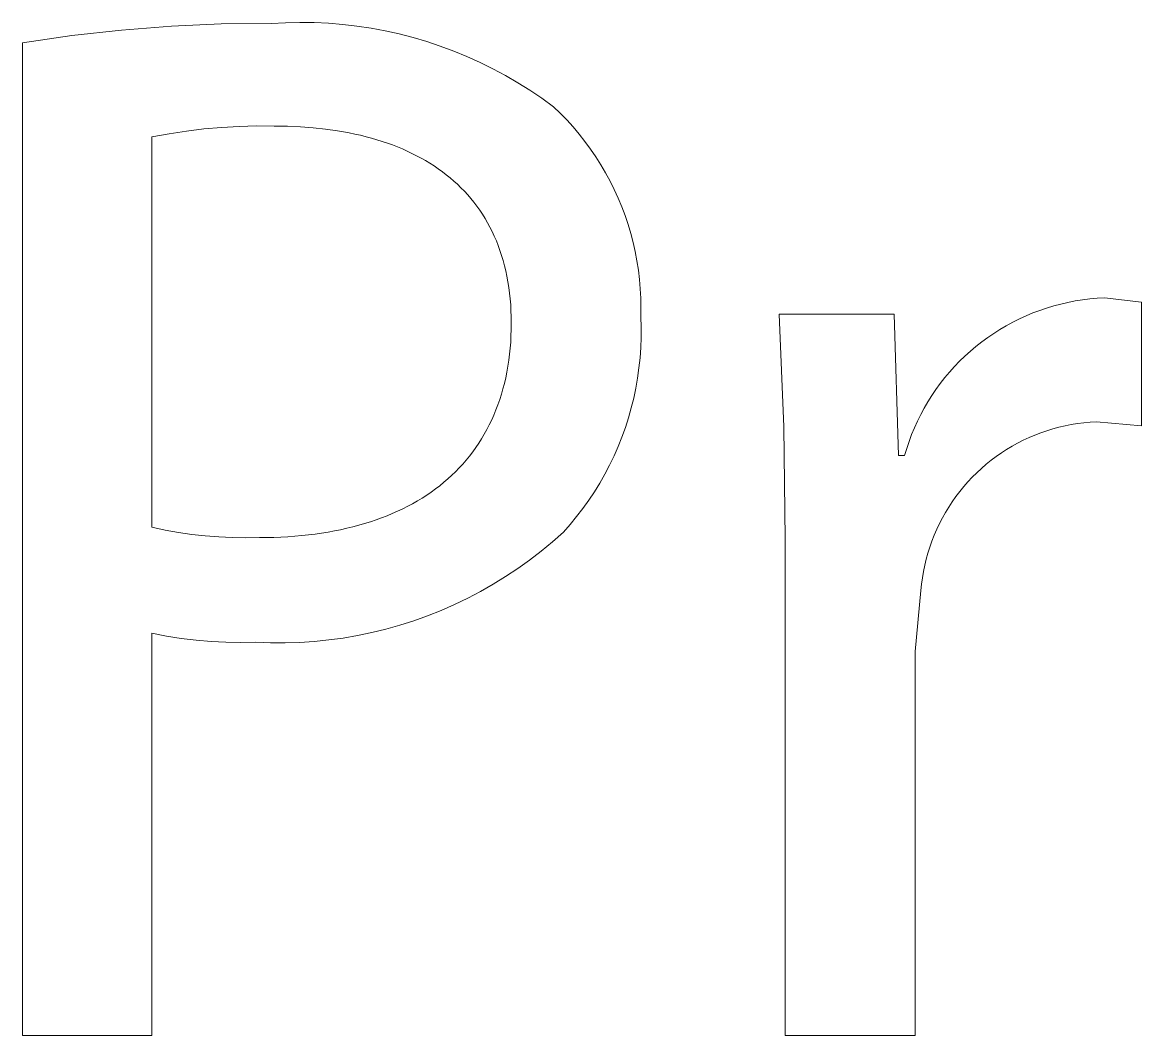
# Model space of a CAD drawing. Header units: millimetres. Extents: x -644 to 2279, y -276 to 1766.
# Drawn here: x 1348.46 to 1370.43, y -226.95 to -207.06 of the extents above; entities that cross this region are included whole.
import ezdxf

# ---------------------------------------------------------------- set-up
doc = ezdxf.new("R2010")
doc.units = ezdxf.units.MM
doc.header["$MEASUREMENT"] = 0
doc.layers.add('Domyślny', color=7, linetype='Continuous', true_color=0x000000)

msp = doc.modelspace()

# ---------------------------------------------------------------- linework, layer by layer
at = {"layer": 'Domyślny', "color": 18, "lineweight": 15, "true_color": 0x000000}
for p, q in [((1350.41, -207.211), (1351.389, -207.135)), ((1351.389, -207.135), (1352.369, -207.092)), ((1352.369, -207.092), (1353.35, -207.081)), ((1353.35, -207.081), (1353.631, -207.066)), ((1353.631, -207.066), (1353.911, -207.06)), ((1353.911, -207.06), (1354.192, -207.064)), ((1354.192, -207.064), (1354.473, -207.078)), ((1354.473, -207.078), (1354.753, -207.101)), ((1354.753, -207.101), (1355.032, -207.133)), ((1355.032, -207.133), (1355.31, -207.176)), ((1355.31, -207.176), (1355.586, -207.227)), ((1348.464, -207.461), (1349.435, -207.32)), ((1349.435, -207.32), (1350.41, -207.211)), ((1355.586, -207.227), (1355.86, -207.288)), ((1355.86, -207.288), (1356.132, -207.358)), ((1356.132, -207.358), (1356.402, -207.438)), ((1348.464, -226.946), (1348.464, -207.461)), ((1356.402, -207.438), (1356.668, -207.527)), ((1356.668, -207.527), (1356.932, -207.624)), ((1356.932, -207.624), (1357.191, -207.731)), ((1357.191, -207.731), (1357.448, -207.847)), ((1357.448, -207.847), (1357.7, -207.971)), ((1357.7, -207.971), (1357.947, -208.104)), ((1357.947, -208.104), (1358.19, -208.245)), ((1358.19, -208.245), (1358.428, -208.394)), ((1358.428, -208.394), (1358.661, -208.551)), ((1358.661, -208.551), (1358.888, -208.716)), ((1358.888, -208.716), (1359.021, -208.844)), ((1359.021, -208.844), (1359.15, -208.976)), ((1352.028, -209.151), (1351.685, -209.193)), ((1352.373, -209.121), (1352.028, -209.151)), ((1352.718, -209.101), (1352.373, -209.121)), ((1353.063, -209.093), (1352.718, -209.101)), ((1353.408, -209.096), (1353.063, -209.093)), ((1353.668, -209.1), (1353.408, -209.096)), ((1353.923, -209.111), (1353.668, -209.1)), ((1354.171, -209.129), (1353.923, -209.111)), ((1354.413, -209.155), (1354.171, -209.129)), ((1354.649, -209.188), (1354.413, -209.155)), ((1359.15, -208.976), (1359.274, -209.112)), ((1359.274, -209.112), (1359.393, -209.253)), ((1351.344, -209.246), (1351.004, -209.31)), ((1351.004, -209.31), (1351.004, -216.97)), ((1351.685, -209.193), (1351.344, -209.246)), ((1354.765, -209.208), (1354.649, -209.188)), ((1354.879, -209.229), (1354.765, -209.208)), ((1354.991, -209.252), (1354.879, -209.229)), ((1355.102, -209.277), (1354.991, -209.252)), ((1355.211, -209.304), (1355.102, -209.277)), ((1355.318, -209.333), (1355.211, -209.304)), ((1355.423, -209.364), (1355.318, -209.333)), ((1355.527, -209.396), (1355.423, -209.364)), ((1359.393, -209.253), (1359.507, -209.398)), ((1355.629, -209.431), (1355.527, -209.396)), ((1355.73, -209.467), (1355.629, -209.431)), ((1355.828, -209.505), (1355.73, -209.467)), ((1355.925, -209.545), (1355.828, -209.505)), ((1356.019, -209.587), (1355.925, -209.545)), ((1356.112, -209.631), (1356.019, -209.587)), ((1359.507, -209.398), (1359.617, -209.546)), ((1359.617, -209.546), (1359.721, -209.698)), ((1356.203, -209.677), (1356.112, -209.631)), ((1356.292, -209.724), (1356.203, -209.677)), ((1356.38, -209.774), (1356.292, -209.724)), ((1356.465, -209.825), (1356.38, -209.774)), ((1359.721, -209.698), (1359.82, -209.854)), ((1356.548, -209.878), (1356.465, -209.825)), ((1356.629, -209.934), (1356.548, -209.878)), ((1356.709, -209.991), (1356.629, -209.934)), ((1356.786, -210.05), (1356.709, -209.991)), ((1359.82, -209.854), (1359.913, -210.013)), ((1359.913, -210.013), (1360.001, -210.175)), ((1356.861, -210.111), (1356.786, -210.05)), ((1356.934, -210.174), (1356.861, -210.111)), ((1357.005, -210.238), (1356.934, -210.174)), ((1357.074, -210.305), (1357.005, -210.238)), ((1360.001, -210.175), (1360.083, -210.34)), ((1357.141, -210.374), (1357.074, -210.305)), ((1357.205, -210.444), (1357.141, -210.374)), ((1357.268, -210.517), (1357.205, -210.444)), ((1360.083, -210.34), (1360.16, -210.508)), ((1357.328, -210.591), (1357.268, -210.517)), ((1357.386, -210.667), (1357.328, -210.591)), ((1357.442, -210.746), (1357.386, -210.667)), ((1360.16, -210.508), (1360.23, -210.678)), ((1360.23, -210.678), (1360.295, -210.851)), ((1357.495, -210.826), (1357.442, -210.746)), ((1357.546, -210.908), (1357.495, -210.826)), ((1357.595, -210.992), (1357.546, -210.908)), ((1360.295, -210.851), (1360.354, -211.025)), ((1357.642, -211.078), (1357.595, -210.992)), ((1357.686, -211.166), (1357.642, -211.078)), ((1360.354, -211.025), (1360.407, -211.202)), ((1357.728, -211.256), (1357.686, -211.166)), ((1357.768, -211.348), (1357.728, -211.256)), ((1357.805, -211.441), (1357.768, -211.348)), ((1360.407, -211.202), (1360.453, -211.38)), ((1357.839, -211.537), (1357.805, -211.441)), ((1357.872, -211.635), (1357.839, -211.537)), ((1360.453, -211.38), (1360.494, -211.56)), ((1360.494, -211.56), (1360.528, -211.741)), ((1357.901, -211.734), (1357.872, -211.635)), ((1357.929, -211.836), (1357.901, -211.734)), ((1360.528, -211.741), (1360.556, -211.924)), ((1357.954, -211.94), (1357.929, -211.836)), ((1357.976, -212.045), (1357.954, -211.94)), ((1360.556, -211.924), (1360.578, -212.107)), ((1357.996, -212.153), (1357.976, -212.045)), ((1358.013, -212.262), (1357.996, -212.153)), ((1360.578, -212.107), (1360.593, -212.29)), ((1358.027, -212.373), (1358.013, -212.262)), ((1358.039, -212.487), (1358.027, -212.373)), ((1360.593, -212.29), (1360.602, -212.475)), ((1358.049, -212.602), (1358.039, -212.487)), ((1358.055, -212.719), (1358.049, -212.602)), ((1360.605, -212.659), (1360.601, -212.843)), ((1360.602, -212.475), (1360.605, -212.659)), ((1368.434, -212.714), (1368.57, -212.667)), ((1368.57, -212.667), (1368.708, -212.626)), ((1368.708, -212.626), (1368.848, -212.589)), ((1368.848, -212.589), (1368.989, -212.556)), ((1368.989, -212.556), (1369.131, -212.529)), ((1369.131, -212.529), (1369.273, -212.506)), ((1369.273, -212.506), (1369.416, -212.488)), ((1369.416, -212.488), (1369.56, -212.475)), ((1369.56, -212.475), (1369.704, -212.468)), ((1369.704, -212.468), (1370.434, -212.555)), ((1370.434, -212.555), (1370.434, -214.979)), ((1358.059, -212.839), (1358.055, -212.719)), ((1358.061, -212.96), (1358.059, -212.839)), ((1360.601, -212.843), (1360.608, -213.043)), ((1363.414, -214.997), (1363.32, -212.789)), ((1363.32, -212.789), (1365.578, -212.789)), ((1365.578, -212.789), (1365.665, -215.563)), ((1367.905, -212.945), (1368.034, -212.881)), ((1368.034, -212.881), (1368.165, -212.821)), ((1368.165, -212.821), (1368.299, -212.765)), ((1368.299, -212.765), (1368.434, -212.714)), ((1358.055, -213.212), (1358.059, -213.087)), ((1358.059, -213.087), (1358.061, -212.96)), ((1360.608, -213.043), (1360.608, -213.244)), ((1367.532, -213.165), (1367.654, -213.088)), ((1367.654, -213.088), (1367.778, -213.014)), ((1367.778, -213.014), (1367.905, -212.945)), ((1358.049, -213.335), (1358.055, -213.212)), ((1360.608, -213.244), (1360.601, -213.444)), ((1367.296, -213.332), (1367.413, -213.247)), ((1367.413, -213.247), (1367.532, -213.165)), ((1358.027, -213.576), (1358.039, -213.456)), ((1358.039, -213.456), (1358.049, -213.335)), ((1360.601, -213.444), (1360.588, -213.644)), ((1366.966, -213.612), (1367.073, -213.515)), ((1367.073, -213.515), (1367.183, -213.422)), ((1367.183, -213.422), (1367.296, -213.332)), ((1357.994, -213.81), (1358.012, -213.694)), ((1358.012, -213.694), (1358.027, -213.576)), ((1360.588, -213.644), (1360.567, -213.843)), ((1366.762, -213.816), (1366.862, -213.712)), ((1366.862, -213.712), (1366.966, -213.612)), ((1357.951, -214.036), (1357.974, -213.924)), ((1357.974, -213.924), (1357.994, -213.81)), ((1360.567, -213.843), (1360.539, -214.042)), ((1366.572, -214.034), (1366.665, -213.924)), ((1366.665, -213.924), (1366.762, -213.816)), ((1357.898, -214.254), (1357.926, -214.146)), ((1357.926, -214.146), (1357.951, -214.036)), ((1360.539, -214.042), (1360.505, -214.239)), ((1366.398, -214.264), (1366.483, -214.148)), ((1366.483, -214.148), (1366.572, -214.034)), ((1357.834, -214.466), (1357.867, -214.361)), ((1357.867, -214.361), (1357.898, -214.254)), ((1360.505, -214.239), (1360.464, -214.435)), ((1366.24, -214.506), (1366.317, -214.384)), ((1366.317, -214.384), (1366.398, -214.264)), ((1357.76, -214.669), (1357.798, -214.568)), ((1357.798, -214.568), (1357.834, -214.466)), ((1360.416, -214.63), (1360.361, -214.823)), ((1360.464, -214.435), (1360.416, -214.63)), ((1366.099, -214.758), (1366.167, -214.631)), ((1366.167, -214.631), (1366.24, -214.506)), ((1357.63, -214.96), (1357.676, -214.865)), ((1357.676, -214.865), (1357.719, -214.768)), ((1357.719, -214.768), (1357.76, -214.669)), ((1360.361, -214.823), (1360.3, -215.013)), ((1366.035, -214.887), (1366.099, -214.758)), ((1357.532, -215.145), (1357.582, -215.054)), ((1357.582, -215.054), (1357.63, -214.96)), ((1360.3, -215.013), (1360.232, -215.202)), ((1363.436, -217.207), (1363.414, -214.997)), ((1365.92, -215.152), (1365.975, -215.019)), ((1365.975, -215.019), (1366.035, -214.887)), ((1368.572, -215.076), (1368.455, -215.116)), ((1368.691, -215.039), (1368.572, -215.076)), ((1368.811, -215.007), (1368.691, -215.039)), ((1368.932, -214.979), (1368.811, -215.007)), ((1369.054, -214.954), (1368.932, -214.979)), ((1369.177, -214.935), (1369.054, -214.954)), ((1369.301, -214.919), (1369.177, -214.935)), ((1369.424, -214.908), (1369.301, -214.919)), ((1369.549, -214.901), (1369.424, -214.908)), ((1370.434, -214.979), (1369.549, -214.901)), ((1357.423, -215.322), (1357.478, -215.234)), ((1357.478, -215.234), (1357.532, -215.145)), ((1360.232, -215.202), (1360.158, -215.388)), ((1365.823, -215.424), (1365.869, -215.287)), ((1365.869, -215.287), (1365.92, -215.152)), ((1368.111, -215.262), (1368.001, -215.319)), ((1368.224, -215.21), (1368.111, -215.262)), ((1368.339, -215.161), (1368.224, -215.21)), ((1368.455, -215.116), (1368.339, -215.161)), ((1357.242, -215.573), (1357.305, -215.491)), ((1357.305, -215.491), (1357.365, -215.407)), ((1357.365, -215.407), (1357.423, -215.322)), ((1360.158, -215.388), (1360.078, -215.572)), ((1365.782, -215.563), (1365.823, -215.424)), ((1367.681, -215.511), (1367.579, -215.582)), ((1367.785, -215.443), (1367.681, -215.511)), ((1367.892, -215.379), (1367.785, -215.443)), ((1368.001, -215.319), (1367.892, -215.379)), ((1357.04, -215.806), (1357.11, -215.73)), ((1357.11, -215.73), (1357.177, -215.652)), ((1357.177, -215.652), (1357.242, -215.573)), ((1360.078, -215.572), (1359.991, -215.752)), ((1365.665, -215.563), (1365.782, -215.563)), ((1367.383, -215.735), (1367.289, -215.816)), ((1367.479, -215.657), (1367.383, -215.735)), ((1367.579, -215.582), (1367.479, -215.657)), ((1356.817, -216.021), (1356.894, -215.951)), ((1356.894, -215.951), (1356.968, -215.88)), ((1356.968, -215.88), (1357.04, -215.806)), ((1359.897, -215.93), (1359.798, -216.104)), ((1359.991, -215.752), (1359.897, -215.93)), ((1367.197, -215.901), (1367.109, -215.989)), ((1367.289, -215.816), (1367.197, -215.901)), ((1356.574, -216.219), (1356.657, -216.155)), ((1356.657, -216.155), (1356.738, -216.089)), ((1356.738, -216.089), (1356.817, -216.021)), ((1359.798, -216.104), (1359.693, -216.274)), ((1366.942, -216.173), (1366.863, -216.269)), ((1367.024, -216.079), (1366.942, -216.173)), ((1367.109, -215.989), (1367.024, -216.079)), ((1356.219, -216.454), (1356.311, -216.398)), ((1356.311, -216.398), (1356.401, -216.34)), ((1356.401, -216.34), (1356.488, -216.281)), ((1356.488, -216.281), (1356.574, -216.219)), ((1359.693, -216.274), (1359.582, -216.441)), ((1366.788, -216.368), (1366.716, -216.47)), ((1366.863, -216.269), (1366.788, -216.368)), ((1355.829, -216.657), (1355.93, -216.609)), ((1355.93, -216.609), (1356.028, -216.559)), ((1356.028, -216.559), (1356.125, -216.508)), ((1356.125, -216.508), (1356.219, -216.454)), ((1359.466, -216.604), (1359.343, -216.763)), ((1359.582, -216.441), (1359.466, -216.604)), ((1366.648, -216.574), (1366.583, -216.68)), ((1366.716, -216.47), (1366.648, -216.574)), ((1355.295, -216.864), (1355.406, -216.827)), ((1355.406, -216.827), (1355.515, -216.787)), ((1355.515, -216.787), (1355.622, -216.746)), ((1355.622, -216.746), (1355.726, -216.702)), ((1355.726, -216.702), (1355.829, -216.657)), ((1359.343, -216.763), (1359.216, -216.917)), ((1366.523, -216.789), (1366.465, -216.899)), ((1366.583, -216.68), (1366.523, -216.789)), ((1351.004, -216.97), (1351.265, -217.025)), ((1351.265, -217.025), (1351.526, -217.072)), ((1354.464, -217.066), (1354.589, -217.044)), ((1354.589, -217.044), (1354.711, -217.019)), ((1354.711, -217.019), (1354.832, -216.992)), ((1354.832, -216.992), (1354.951, -216.963)), ((1354.951, -216.963), (1355.068, -216.932)), ((1355.068, -216.932), (1355.182, -216.899)), ((1355.182, -216.899), (1355.295, -216.864)), ((1359.216, -216.917), (1359.083, -217.067)), ((1366.412, -217.011), (1366.363, -217.126)), ((1366.465, -216.899), (1366.412, -217.011)), ((1351.526, -217.072), (1351.79, -217.111)), ((1351.79, -217.111), (1352.054, -217.141)), ((1352.054, -217.141), (1352.319, -217.162)), ((1352.319, -217.162), (1352.585, -217.175)), ((1352.585, -217.175), (1352.851, -217.179)), ((1352.851, -217.179), (1353.116, -217.174)), ((1353.116, -217.174), (1353.4, -217.17)), ((1353.4, -217.17), (1353.677, -217.157)), ((1353.677, -217.157), (1353.947, -217.135)), ((1353.947, -217.135), (1354.079, -217.121)), ((1354.079, -217.121), (1354.209, -217.105)), ((1354.209, -217.105), (1354.338, -217.087)), ((1354.338, -217.087), (1354.464, -217.066)), ((1358.869, -217.257), (1358.648, -217.44)), ((1359.083, -217.067), (1358.869, -217.257)), ((1363.436, -226.95), (1363.436, -217.207)), ((1366.317, -217.241), (1366.276, -217.359)), ((1366.363, -217.126), (1366.317, -217.241)), ((1358.648, -217.44), (1358.421, -217.614)), ((1366.239, -217.477), (1366.206, -217.597)), ((1366.276, -217.359), (1366.239, -217.477)), ((1358.421, -217.614), (1358.189, -217.781)), ((1366.177, -217.718), (1366.152, -217.84)), ((1366.206, -217.597), (1366.177, -217.718)), ((1357.95, -217.94), (1357.707, -218.09)), ((1358.189, -217.781), (1357.95, -217.94)), ((1366.152, -217.84), (1366.131, -217.963)), ((1357.707, -218.09), (1357.458, -218.231)), ((1366.115, -218.086), (1366.103, -218.21)), ((1366.131, -217.963), (1366.115, -218.086)), ((1357.205, -218.364), (1356.947, -218.488)), ((1357.458, -218.231), (1357.205, -218.364)), ((1366.103, -218.21), (1365.986, -219.407)), ((1356.684, -218.603), (1356.419, -218.709)), ((1356.947, -218.488), (1356.684, -218.603)), ((1356.149, -218.805), (1355.876, -218.892)), ((1356.419, -218.709), (1356.149, -218.805)), ((1355.323, -219.038), (1355.043, -219.096)), ((1355.601, -218.97), (1355.323, -219.038)), ((1355.876, -218.892), (1355.601, -218.97)), ((1351.293, -219.107), (1351.004, -219.053)), ((1351.004, -219.053), (1351.004, -226.946)), ((1351.583, -219.152), (1351.293, -219.107)), ((1351.875, -219.186), (1351.583, -219.152)), ((1352.168, -219.212), (1351.875, -219.186)), ((1352.461, -219.227), (1352.168, -219.212)), ((1352.755, -219.232), (1352.461, -219.227)), ((1353.048, -219.228), (1352.755, -219.232)), ((1353.334, -219.239), (1353.048, -219.228)), ((1353.621, -219.24), (1353.334, -219.239)), ((1353.907, -219.231), (1353.621, -219.24)), ((1354.192, -219.212), (1353.907, -219.231)), ((1354.477, -219.183), (1354.192, -219.212)), ((1354.761, -219.145), (1354.477, -219.183)), ((1355.043, -219.096), (1354.761, -219.145)), ((1365.986, -219.407), (1365.986, -226.95)), ((1351.004, -226.946), (1348.464, -226.946)), ((1365.986, -226.95), (1363.436, -226.95))]:
    msp.add_line(p, q, dxfattribs=at)

doc.saveas('drawing.dxf')
